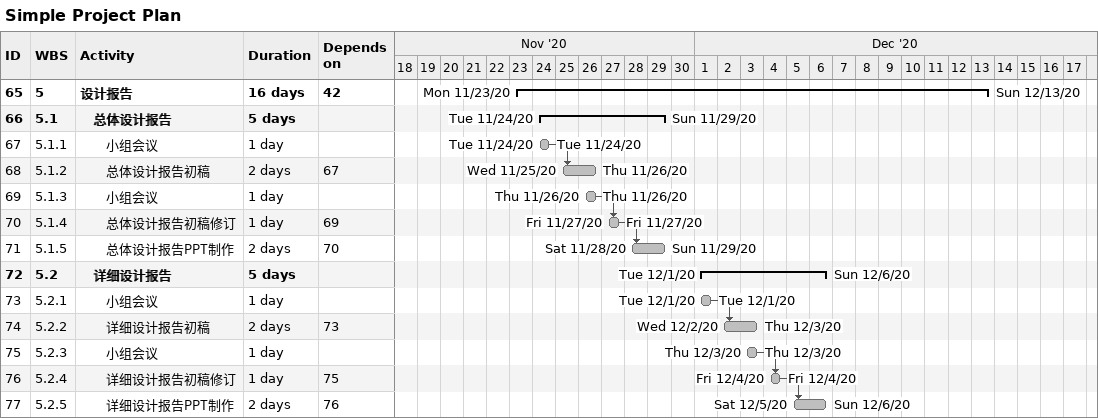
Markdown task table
Simple Project Plan

| ID | WBS | Task | Duration | Start | Finish | Predecessors |
|---|---|---|---|---|---|---|
| 65 | 5 | **设计报告** | 16d | 2020-11-23 | 2020-12-13 | 42 |
| 66 | 5.1 | **总体设计报告** | 5d | 2020-11-24 | 2020-11-29 |  |
| 67 | 5.1.1 | 小组会议 | 1d | 2020-11-24 | 2020-11-24 |  |
| 68 | 5.1.2 | 总体设计报告初稿 | 2d | 2020-11-25 | 2020-11-26 | 67 |
| 69 | 5.1.3 | 小组会议 | 1d | 2020-11-26 | 2020-11-26 |  |
| 70 | 5.1.4 | 总体设计报告初稿修订 | 1d | 2020-11-27 | 2020-11-27 | 69 |
| 71 | 5.1.5 | 总体设计报告PPT制作 | 2d | 2020-11-28 | 2020-11-29 | 70 |
| 72 | 5.2 | **详细设计报告** | 5d | 2020-12-01 | 2020-12-06 |  |
| 73 | 5.2.1 | 小组会议 | 1d | 2020-12-01 | 2020-12-01 |  |
| 74 | 5.2.2 | 详细设计报告初稿 | 2d | 2020-12-02 | 2020-12-03 | 73 |
| 75 | 5.2.3 | 小组会议 | 1d | 2020-12-03 | 2020-12-03 |  |
| 76 | 5.2.4 | 详细设计报告初稿修订 | 1d | 2020-12-04 | 2020-12-04 | 75 |
| 77 | 5.2.5 | 详细设计报告PPT制作 | 2d | 2020-12-05 | 2020-12-06 | 76 |
